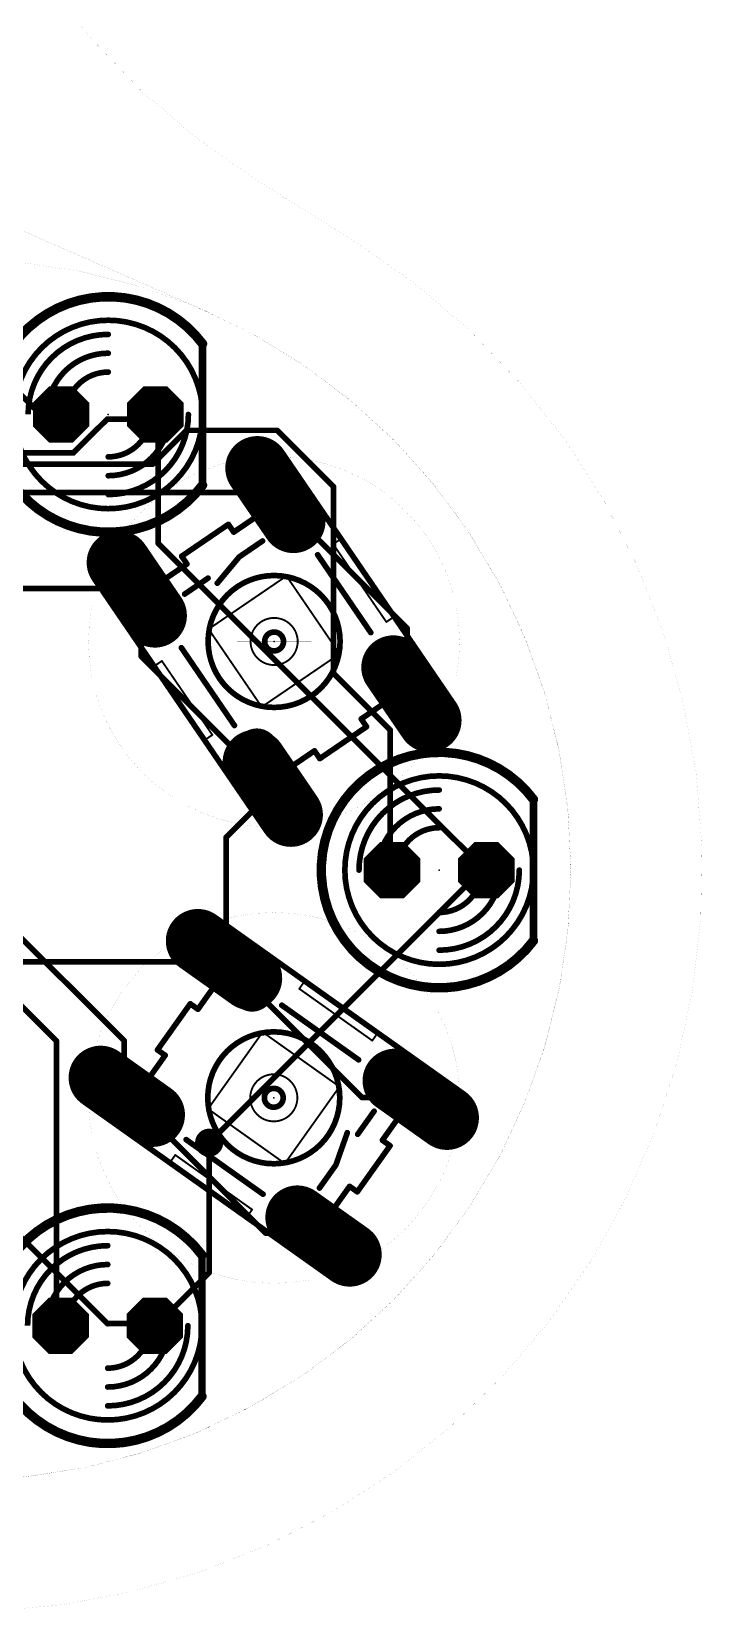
# Model space of a CAD drawing. Extents: x -96 to 96, y -43 to 63.
# Drawn here: x 77.82 to 95.89, y -40.37 to 2.21 of the extents above; entities that cross this region are included whole.
import ezdxf

# ---------------------------------------------------------------- set-up
doc = ezdxf.new("R2010")
doc.units = 0
for name, color, linetype in [('1', 12, 'CONTINUOUS'), ('16', 132, 'CONTINUOUS'), ('17', 110, 'CONTINUOUS'), ('18', 110, 'CONTINUOUS'), ('20', 31, 'CONTINUOUS'), ('21', 253, 'CONTINUOUS'), ('23', 53, 'CONTINUOUS'), ('25', 253, 'CONTINUOUS'), ('29', 253, 'CONTINUOUS'), ('30', 253, 'CONTINUOUS'), ('44', 253, 'CONTINUOUS'), ('51', 253, 'CONTINUOUS')]:
    doc.layers.add(name, color=color, linetype=linetype)

# ---------------------------------------------------------------- blocks, each defined once
blk = doc.blocks.new('OCTAGONP')
at = {"const_width": 0.5}
blk.add_lwpolyline([(-0.25, -0.1036), (-0.25, 0.1036), (-0.1036, 0.25), (0.1036, 0.25), (0.25, 0.1036), (0.25, -0.1036), (0.1036, -0.25), (-0.1036, -0.25), (-0.25, -0.1036), (-0.25, 0.1036)], dxfattribs=at)
blk = doc.blocks.new('LONGP100')
at = {"const_width": 1}
blk.add_lwpolyline([(-0.5, 0), (0.5, 0)], dxfattribs=at)
at = {"const_width": 0.5}
for points in [[(-0.5, 0.25, 1), (-0.5, -0.25)], [(0.5, -0.25, 1), (0.5, 0.25)]]:
    blk.add_lwpolyline(points, format="xyb", dxfattribs=at)
blk = doc.blocks.new('ROUNDV')
at = {"const_width": 0.5}
blk.add_lwpolyline([(0, -0.25, 1), (0, 0.25, 1), (0, -0.25)], format="xyb", dxfattribs=at)

msp = doc.modelspace()

# ---------------------------------------------------------------- linework, layer by layer
at = {"layer": '1', "const_width": 0.1524}
for points in [[(68.1228, 1.8288), (78.0288, -8.0772)], [(78.0288, -8.0772), (78.486, -8.0772)], [(78.486, -8.0772), (78.613, -8.107)], [(81.2292, -8.2296), (81.153, -8.107)], [(81.2292, -11.5824), (81.2292, -8.2296)], [(84.4296, -10.3632), (84.3863, -10.2663)], [(84.4296, -10.3632), (87.9348, -13.8684)], [(89.916, -20.2692), (81.2292, -11.5824)], [(75.8952, -12.8016), (80.6196, -12.8016)], [(80.6196, -12.8016), (80.6514, -12.8141)], [(80.772, -12.954), (80.6514, -12.8141)], [(80.772, -14.6304), (80.772, -12.954)], [(87.9348, -13.8684), (87.9348, -15.5448)], [(84.2772, -18.1356), (80.772, -14.6304)], [(87.9348, -15.5448), (88.0506, -15.6379)], [(84.2772, -18.288), (83.058, -19.5072)], [(84.2772, -18.1356), (84.3157, -18.1857)], [(84.2772, -18.288), (84.3157, -18.1857)], [(72.9996, -19.5072), (78.486, -24.9936)], [(83.058, -19.5072), (83.058, -22.7076)], [(89.916, -20.2692), (90.067, -20.389)], [(77.2668, -22.86), (82.9056, -22.86)], [(82.9056, -22.86), (83.0014, -22.801)], [(83.058, -22.7076), (83.0014, -22.801)], [(83.058, -22.86), (83.0014, -22.801)], [(83.058, -22.86), (86.7156, -26.5176)], [(78.486, -24.9936), (78.486, -32.6136)], [(86.7156, -26.5176), (88.2396, -26.5176)], [(88.2396, -26.5176), (88.3017, -26.5677)], [(82.6008, -31.242), (82.6008, -27.7368)], [(81.2292, -32.6136), (82.6008, -31.242)], [(78.486, -32.6136), (78.598, -32.672)], [(81.2292, -32.6136), (81.138, -32.672)]]:
    msp.add_lwpolyline(points, dxfattribs=at)
at = {"layer": '1', "const_width": 0.0762}
for points in [[(78.0288, -8.0391, 1), (78.0288, -8.1153)], [(78.0019, -8.1041, 1), (78.0557, -8.0503)], [(78.4947, -8.0401, 1), (78.4773, -8.1143)], [(78.486, -8.1153, 1), (78.486, -8.0391)], [(78.6043, -8.1441, 1), (78.6217, -8.0699)], [(81.1854, -8.0869, 1), (81.1206, -8.1271)], [(81.2673, -8.2296, 1), (81.1911, -8.2296)], [(81.1968, -8.2497, 1), (81.2616, -8.2095)], [(84.4211, -10.2508, 1), (84.3515, -10.2818)], [(84.4565, -10.3363, 1), (84.4027, -10.3901)], [(84.3948, -10.3787, 1), (84.4644, -10.3477)], [(81.1911, -11.5824, 1), (81.2673, -11.5824)], [(81.2561, -11.5555, 1), (81.2023, -11.6093)], [(80.6335, -12.7661, 1), (80.6057, -12.8371)], [(80.6802, -12.7892, 1), (80.6225, -12.839)], [(80.6196, -12.8397, 1), (80.6196, -12.7635)], [(80.6374, -12.8496, 1), (80.6653, -12.7786)], [(80.8101, -12.954, 1), (80.7339, -12.954)], [(80.7431, -12.9789, 1), (80.8009, -12.9291)], [(87.9729, -13.8684, 1), (87.8967, -13.8684)], [(87.9079, -13.8953, 1), (87.9617, -13.8415)], [(80.7339, -14.6304, 1), (80.8101, -14.6304)], [(80.7989, -14.6035, 1), (80.7451, -14.6573)], [(87.9587, -15.5151, 1), (87.9109, -15.5745)], [(87.8967, -15.5448, 1), (87.9729, -15.5448)], [(88.0267, -15.6676, 1), (88.0745, -15.6082)], [(84.3074, -18.1124, 1), (84.247, -18.1588)], [(84.2415, -18.2746, 1), (84.3129, -18.3014)], [(84.2503, -18.1625, 1), (84.3041, -18.1087)], [(84.3041, -18.3149, 1), (84.2503, -18.2611)], [(84.3513, -18.1991, 1), (84.28, -18.1723)], [(84.2854, -18.2089, 1), (84.3459, -18.1625)], [(83.0961, -19.5072, 1), (83.0199, -19.5072)], [(83.0311, -19.4803, 1), (83.0849, -19.5341)], [(89.9397, -20.2394, 1), (89.8923, -20.299)], [(89.8891, -20.2961, 1), (89.9429, -20.2423)], [(90.0433, -20.4188, 1), (90.0907, -20.3592)], [(82.8856, -22.8276, 1), (82.9256, -22.8924)], [(82.9056, -22.8981, 1), (82.9056, -22.8219)], [(83.0289, -22.7746, 1), (82.9739, -22.8273)], [(82.9688, -22.7812, 1), (83.034, -22.8207)], [(83.0214, -22.8334, 1), (82.9814, -22.7685)], [(83.0199, -22.7076, 1), (83.0961, -22.7076)], [(83.0849, -22.8331, 1), (83.0311, -22.8869)], [(83.0906, -22.7274, 1), (83.0254, -22.6878)], [(83.0305, -22.8864, 1), (83.0855, -22.8336)], [(78.5241, -24.9936, 1), (78.4479, -24.9936)], [(78.4591, -25.0205, 1), (78.5129, -24.9667)], [(86.7156, -26.4795, 1), (86.7156, -26.5557)], [(86.6887, -26.5445, 1), (86.7425, -26.4907)], [(88.2635, -26.4879, 1), (88.2157, -26.5473)], [(88.2396, -26.5557, 1), (88.2396, -26.4795)], [(88.2777, -26.5973, 1), (88.3256, -26.538)], [(82.6389, -27.7368, 1), (82.5627, -27.7368)], [(82.5627, -31.242, 1), (82.6389, -31.242)], [(82.6277, -31.2689, 1), (82.5739, -31.2151)], [(78.5036, -32.5798, 1), (78.4684, -32.6474)], [(78.4479, -32.6136, 1), (78.5241, -32.6136)], [(78.5804, -32.7058, 1), (78.6156, -32.6382)], [(81.1175, -32.6399, 1), (81.1585, -32.7041)], [(81.2023, -32.5867, 1), (81.2561, -32.6405)], [(81.2497, -32.6457, 1), (81.2087, -32.5815)]]:
    msp.add_lwpolyline(points, format="xyb", dxfattribs=at)
at = {"layer": '16', "const_width": 0.1524}
for points in [[(60.0456, -4.7244), (80.3148, -24.9936)], [(81.0768, -8.2296), (81.153, -8.107)], [(78.9432, -9.144), (79.8576, -8.2296)], [(79.8576, -8.2296), (81.0768, -8.2296)], [(81.0768, -9.4488), (81.9912, -8.5344)], [(81.9912, -8.5344), (84.4296, -8.5344)], [(84.4296, -8.5344), (85.9536, -10.0584)], [(74.2188, -9.144), (78.9432, -9.144)], [(74.0664, -9.4488), (81.0768, -9.4488)], [(84.2772, -10.2108), (74.3712, -10.2108)], [(84.2772, -10.2108), (84.3863, -10.2663)], [(85.9536, -10.0584), (85.9536, -15.0876)], [(85.9536, -15.0876), (87.4776, -16.6116)], [(87.4776, -16.6116), (87.4776, -20.2692)], [(82.6008, -27.7368), (89.916, -20.4216)], [(87.4776, -20.2692), (87.527, -20.389)], [(89.916, -20.4216), (90.067, -20.389)], [(80.3148, -24.9936), (80.3148, -26.3652)], [(80.3148, -26.3652), (80.3823, -26.4863)], [(80.4672, -26.5176), (80.3823, -26.4863)], [(80.4672, -26.5176), (84.1248, -30.1752)], [(76.962, -29.718), (79.8576, -32.6136)], [(84.1248, -30.1752), (85.6488, -30.1752)], [(85.6488, -30.1752), (85.6826, -30.253)], [(79.8576, -32.6136), (81.0768, -32.6136)], [(81.0768, -32.6136), (81.138, -32.672)]]:
    msp.add_lwpolyline(points, dxfattribs=at)
at = {"layer": '16', "const_width": 0.0762}
for points in [[(81.1854, -8.1271, 1), (81.1206, -8.0869)], [(79.8576, -8.1915, 1), (79.8576, -8.2677)], [(79.8845, -8.2565, 1), (79.8307, -8.2027)], [(81.0444, -8.2095, 1), (81.1092, -8.2497)], [(81.0768, -8.2677, 1), (81.0768, -8.1915)], [(81.9912, -8.4963, 1), (81.9912, -8.5725)], [(82.0181, -8.5613, 1), (81.9643, -8.5075)], [(84.4565, -8.5075, 1), (84.4027, -8.5613)], [(84.4296, -8.5725, 1), (84.4296, -8.4963)], [(78.9163, -9.1171, 1), (78.9701, -9.1709)], [(78.9432, -9.1821, 1), (78.9432, -9.1059)], [(81.0499, -9.4219, 1), (81.1037, -9.4757)], [(81.0768, -9.4869, 1), (81.0768, -9.4107)], [(84.2945, -10.1768, 1), (84.2599, -10.2448)], [(84.2772, -10.2489, 1), (84.2772, -10.1727)], [(84.3691, -10.3002, 1), (84.4036, -10.2323)], [(85.9917, -10.0584, 1), (85.9155, -10.0584)], [(85.9267, -10.0853, 1), (85.9805, -10.0315)], [(85.9155, -15.0876, 1), (85.9917, -15.0876)], [(85.9805, -15.0607, 1), (85.9267, -15.1145)], [(87.5157, -16.6116, 1), (87.4395, -16.6116)], [(87.4507, -16.6385, 1), (87.5045, -16.5847)], [(87.5128, -20.2547, 1), (87.4424, -20.2837)], [(87.4395, -20.2692, 1), (87.5157, -20.2692)], [(87.4918, -20.4035, 1), (87.5622, -20.3745)], [(89.908, -20.3844, 1), (89.924, -20.4588)], [(89.9429, -20.4485, 1), (89.8891, -20.3947)], [(90.075, -20.4262, 1), (90.059, -20.3518)], [(80.3529, -24.9936, 1), (80.2767, -24.9936)], [(80.2879, -25.0205, 1), (80.3417, -24.9667)], [(80.3481, -26.3466, 1), (80.2815, -26.3838)], [(80.2767, -26.3652, 1), (80.3529, -26.3652)], [(80.3955, -26.4506, 1), (80.3692, -26.5221)], [(80.3491, -26.5049, 1), (80.4156, -26.4678)], [(80.4941, -26.4907, 1), (80.4403, -26.5445)], [(80.454, -26.5533, 1), (80.4804, -26.4819)], [(82.5739, -27.7099, 1), (82.6277, -27.7637)], [(84.1248, -30.1371, 1), (84.1248, -30.2133)], [(84.0979, -30.2021, 1), (84.1517, -30.1483)], [(85.6837, -30.16, 1), (85.6139, -30.1904)], [(85.6477, -30.2682, 1), (85.7176, -30.2379)], [(85.6488, -30.2133, 1), (85.6488, -30.1371)], [(79.8576, -32.5755, 1), (79.8576, -32.6517)], [(79.8307, -32.6405, 1), (79.8845, -32.5867)], [(81.1031, -32.586, 1), (81.0505, -32.6412)], [(81.0768, -32.6517, 1), (81.0768, -32.5755)], [(81.1117, -32.6996, 1), (81.1643, -32.6444)]]:
    msp.add_lwpolyline(points, format="xyb", dxfattribs=at)
at = {"layer": '20', "const_width": 0.001}
msp.add_lwpolyline([(82.4964, -5.3099), (72.4279, -0.8961)], dxfattribs=at)
at = {"layer": '20'}
for points, const_width in [([(61.5767, -28.5094, 1.3858), (82.4964, -5.3099)], 0.001), ([(82.4965, -5.3096, 1), (82.4963, -5.3101)], 0.0005), ([(82.4963, -5.3101, 1), (82.4965, -5.3096)], 0.0005)]:
    msp.add_lwpolyline(points, format="xyb", dxfattribs=dict(at, const_width=const_width))
at = {"layer": '21'}
for points, const_width in [([(82.423, -6.202, 3), (82.423, -10.012)], 0.254), ([(79.883, -10.647, 1), (79.883, -5.567, 1), (79.883, -10.647)], 0.1524), ([(82.3722, -6.2401, 1), (82.4738, -6.1639)], 0.127), ([(82.4738, -6.202, 1), (82.3722, -6.202)], 0.1016), ([(82.4738, -10.0501, 1), (82.3722, -9.9739)], 0.127), ([(82.3722, -10.012, 1), (82.4738, -10.012)], 0.1016), ([(83.1512, -11.0473, 1), (83.0882, -11.0903)], 0.0762), ([(83.1412, -11.1003, 1), (83.0983, -11.0373)], 0.0762), ([(83.4942, -11.167, 1), (83.4512, -11.104)], 0.0762), ([(85.6838, -10.7034, 1), (85.6208, -10.7463)], 0.0762), ([(83.2414, -11.2472, 1), (83.2843, -11.3101)], 0.0762), ([(83.2314, -11.3001, 1), (83.2943, -11.2572)], 0.0762), ([(86.1847, -11.4378, 1), (86.1218, -11.4807)], 0.0762), ([(86.1218, -11.4807, 1), (86.1847, -11.4378)], 0.0762), ([(86.1604, -11.4697, 1), (86.1461, -11.4487)], 0.0254), ([(81.8922, -11.9062, 1), (81.8293, -11.9491)], 0.0762), ([(81.8393, -11.8962, 1), (81.8822, -11.9591)], 0.0762), ([(85.9539, -11.5952, 1), (85.9329, -11.6095)], 0.0254), ([(85.9363, -11.5919, 1), (85.9506, -11.6129)], 0.0254), ([(81.7726, -12.2491, 1), (81.8155, -12.3121)], 0.0762), ([(81.9724, -12.1589, 1), (82.0354, -12.116)], 0.0762), ([(82.0254, -12.1689, 1), (81.9824, -12.106)], 0.0762), ([(84.351, -16.004, 1), (84.351, -12.448, 1), (84.351, -16.004)], 0.1524), ([(87.6161, -13.536, 1), (87.5532, -13.579)], 0.0762), ([(87.5532, -13.579, 1), (87.6161, -13.536)], 0.0762), ([(87.5918, -13.568, 1), (87.5775, -13.547)], 0.0254), ([(84.351, -14.48, 1), (84.351, -13.972, 1), (84.351, -14.48)], 0.1524), ([(87.3676, -13.6902, 1), (87.382, -13.7111)], 0.0254), ([(87.3643, -13.7078, 1), (87.3853, -13.6935)], 0.0254), ([(80.6479, -14.1386, 1), (80.5849, -14.1816)], 0.0762), ([(88.0541, -14.3134, 1), (88.1171, -14.2705)], 0.0762), ([(81.1488, -14.873, 1), (81.0859, -14.916)], 0.0762), ([(81.0859, -14.916, 1), (81.1488, -14.873)], 0.0762), ([(81.1102, -14.884, 1), (81.1245, -14.905)], 0.0254), ([(81.3377, -14.7442, 1), (81.3167, -14.7585)], 0.0254), ([(81.3344, -14.7618, 1), (81.32, -14.7409)], 0.0254), ([(86.9294, -16.2029, 1), (86.8865, -16.1399)], 0.0762), ([(86.7296, -16.2931, 1), (86.6666, -16.336)], 0.0762), ([(86.6766, -16.2831, 1), (86.7196, -16.346)], 0.0762), ([(86.8098, -16.5458, 1), (86.8727, -16.5029)], 0.0762), ([(86.8627, -16.5558, 1), (86.8198, -16.4929)], 0.0762), ([(82.5086, -16.8664, 1), (82.4457, -16.9093)], 0.0762), ([(82.4457, -16.9093, 1), (82.5086, -16.8664)], 0.0762), ([(82.47, -16.8774, 1), (82.4843, -16.8984)], 0.0254), ([(82.6765, -16.7519, 1), (82.6975, -16.7376)], 0.0254), ([(82.6941, -16.7552, 1), (82.6798, -16.7342)], 0.0254), ([(85.2078, -17.285, 1), (85.2508, -17.348)], 0.0762), ([(85.4706, -17.1519, 1), (85.4077, -17.1948)], 0.0762), ([(85.4606, -17.2048, 1), (85.4177, -17.1419)], 0.0762), ([(91.337, -18.484, 3), (91.337, -22.294)], 0.254), ([(85.5608, -17.3517, 1), (85.6037, -17.4147)], 0.0762), ([(85.5508, -17.4047, 1), (85.6137, -17.3617)], 0.0762), ([(83.0182, -17.7486, 1), (83.0812, -17.7057)], 0.0762), ([(88.797, -22.929, 1), (88.797, -17.849, 1), (88.797, -22.929)], 0.1524), ([(91.2862, -18.5221, 1), (91.3878, -18.4459)], 0.127), ([(91.3878, -18.484, 1), (91.2862, -18.484)], 0.1016), ([(91.3878, -22.3321, 1), (91.2862, -22.2559)], 0.127), ([(91.2862, -22.294, 1), (91.3878, -22.294)], 0.1016), ([(84.3699, -22.7608, 1), (84.3257, -22.8229)], 0.0762), ([(85.198, -23.3493, 1), (85.1539, -23.4114)], 0.0762), ([(85.1539, -23.4114, 1), (85.198, -23.3493)], 0.0762), ([(85.1863, -23.3877, 1), (85.1656, -23.373)], 0.0254), ([(85.0362, -23.5771, 1), (85.0215, -23.5978)], 0.0254), ([(85.0185, -23.5801, 1), (85.0392, -23.5948)], 0.0254), ([(82.1139, -23.962, 1), (82.0698, -24.0241)], 0.0762), ([(82.1229, -24.0152, 1), (82.0608, -23.971)], 0.0762), ([(82.2678, -24.1181, 1), (82.33, -24.1623)], 0.0762), ([(82.2768, -24.1713, 1), (82.321, -24.1092)], 0.0762), ([(82.4771, -23.9552, 1), (82.415, -23.9111)], 0.0762), ([(84.342, -28.305, 1), (84.342, -24.749, 1), (84.342, -28.305)], 0.1524), ([(86.9854, -24.9779, 1), (87.0061, -24.9926)], 0.0254), ([(86.9884, -24.9956, 1), (87.0031, -24.9749)], 0.0254), ([(87.1649, -24.7471, 1), (87.1208, -24.8092)], 0.0762), ([(87.1208, -24.8092, 1), (87.1649, -24.7471)], 0.0762), ([(87.1532, -24.7855, 1), (87.1325, -24.7708)], 0.0254), ([(81.2311, -25.2043, 1), (81.187, -25.2664)], 0.0762), ([(81.178, -25.2133, 1), (81.2401, -25.2574)], 0.0762), ([(81.2379, -25.5674, 1), (81.3, -25.6116)], 0.0762), ([(81.4471, -25.4045, 1), (81.385, -25.3604)], 0.0762), ([(81.394, -25.4135, 1), (81.4381, -25.3514)], 0.0762), ([(87.8454, -25.3242, 1), (87.8896, -25.2621)], 0.0762), ([(84.342, -26.781, 1), (84.342, -26.273, 1), (84.342, -26.781)], 0.1524), ([(87.29, -27.6405, 1), (87.2458, -27.7026)], 0.0762), ([(87.2369, -27.6494, 1), (87.299, -27.6936)], 0.0762), ([(87.4461, -27.4865, 1), (87.384, -27.4424)], 0.0762), ([(80.8386, -27.7298, 1), (80.7944, -27.7919)], 0.0762), ([(81.6956, -28.0584, 1), (81.6809, -28.0791)], 0.0254), ([(81.6986, -28.0761, 1), (81.6779, -28.0614)], 0.0254), ([(87.506, -27.8407, 1), (87.4439, -27.7966)], 0.0762), ([(87.4529, -27.8497, 1), (87.497, -27.7876)], 0.0762), ([(81.5632, -28.2448, 1), (81.5191, -28.3069)], 0.0762), ([(81.5191, -28.3069, 1), (81.5632, -28.2448)], 0.0762), ([(81.5308, -28.2685, 1), (81.5515, -28.2832)], 0.0254), ([(86.4072, -28.8827, 1), (86.363, -28.9448)], 0.0762), ([(86.4162, -28.9358, 1), (86.354, -28.8917)], 0.0762), ([(82.408, -30.767, 3), (82.408, -34.577)], 0.254), ([(86.2069, -29.0987, 1), (86.269, -29.1429)], 0.0762), ([(86.5611, -29.0388, 1), (86.6232, -29.083)], 0.0762), ([(86.5701, -29.092, 1), (86.6142, -29.0299)], 0.0762), ([(83.6336, -29.7161, 1), (83.5895, -29.7783)], 0.0762), ([(83.5895, -29.7783, 1), (83.6336, -29.7161)], 0.0762), ([(83.6012, -29.7398, 1), (83.6219, -29.7546)], 0.0254), ([(83.769, -29.5475, 1), (83.7483, -29.5328)], 0.0254), ([(83.7513, -29.5505, 1), (83.7661, -29.5298)], 0.0254), ([(79.868, -35.212, 1), (79.868, -30.132, 1), (79.868, -35.212)], 0.1524), ([(84.3141, -30.2932, 1), (84.3583, -30.2311)], 0.0762), ([(82.3572, -30.8051, 1), (82.4588, -30.7289)], 0.127), ([(82.4588, -30.767, 1), (82.3572, -30.767)], 0.1016), ([(82.4588, -34.6151, 1), (82.3572, -34.5389)], 0.127), ([(82.3572, -34.577, 1), (82.4588, -34.577)], 0.1016)]:
    msp.add_lwpolyline(points, format="xyb", dxfattribs=dict(at, const_width=const_width))
for points, const_width in [([(82.423, -10.012), (82.423, -6.202)], 0.2032), ([(83.1197, -11.0688), (81.8608, -11.9276)], 0.1524), ([(83.1197, -11.0688), (83.2629, -11.2786)], 0.1524), ([(83.2629, -11.2786), (83.4727, -11.1355)], 0.1524), ([(86.1533, -11.4592), (85.6523, -10.7248)], 0.1524), ([(86.1533, -11.4592), (85.9434, -11.6024)], 0.0508), ([(87.5846, -13.5575), (86.1533, -11.4592)], 0.1524), ([(82.0039, -12.1375), (81.8608, -11.9276)], 0.1524), ([(87.3748, -13.7007), (85.9434, -11.6024)], 0.0508), ([(82.0039, -12.1375), (81.7941, -12.2806)], 0.1524), ([(87.3748, -13.7007), (87.5846, -13.5575)], 0.0508), ([(88.0856, -14.2919), (87.5846, -13.5575)], 0.1524), ([(80.6164, -14.1601), (81.1174, -14.8945)], 0.1524), ([(81.1174, -14.8945), (82.4772, -16.8879)], 0.1524), ([(81.3272, -14.7514), (81.1174, -14.8945)], 0.0508), ([(82.687, -16.7447), (81.3272, -14.7514)], 0.0508), ([(86.6981, -16.3145), (86.9079, -16.1714)], 0.1524), ([(85.5823, -17.3832), (86.8412, -16.5244)], 0.1524), ([(86.6981, -16.3145), (86.8412, -16.5244)], 0.1524), ([(82.4772, -16.8879), (83.0497, -17.7272)], 0.1524), ([(82.687, -16.7447), (82.4772, -16.8879)], 0.0508), ([(85.4391, -17.1734), (85.2293, -17.3165)], 0.1524), ([(85.5823, -17.3832), (85.4391, -17.1734)], 0.1524), ([(91.337, -22.294), (91.337, -18.484)], 0.2032), ([(85.176, -23.3804), (84.3478, -22.7918)], 0.1524), ([(85.0288, -23.5874), (85.176, -23.3804)], 0.0508), ([(87.1429, -24.7782), (85.176, -23.3804)], 0.1524), ([(85.0288, -23.5874), (86.9957, -24.9852)], 0.0508), ([(82.0919, -23.9931), (81.209, -25.2353)], 0.1524), ([(82.0919, -23.9931), (82.2989, -24.1402)], 0.1524), ([(82.2989, -24.1402), (82.446, -23.9332)], 0.1524), ([(86.9957, -24.9852), (87.1429, -24.7782)], 0.0508), ([(87.8675, -25.2932), (87.1429, -24.7782)], 0.1524), ([(81.4161, -25.3825), (81.209, -25.2353)], 0.1524), ([(81.4161, -25.3825), (81.2689, -25.5895)], 0.1524), ([(87.2679, -27.6715), (87.4151, -27.4645)], 0.1524), ([(87.2679, -27.6715), (87.475, -27.8187)], 0.1524), ([(80.8165, -27.7608), (81.5411, -28.2758)], 0.1524), ([(81.6883, -28.0688), (81.5411, -28.2758)], 0.0508), ([(81.6883, -28.0688), (83.7587, -29.5402)], 0.0508), ([(86.5921, -29.0609), (87.475, -27.8187)], 0.1524), ([(81.5411, -28.2758), (83.6116, -29.7472)], 0.1524), ([(86.3851, -28.9138), (86.238, -29.1208)], 0.1524), ([(86.5921, -29.0609), (86.3851, -28.9138)], 0.1524), ([(83.6116, -29.7472), (84.3362, -30.2622)], 0.1524), ([(83.6116, -29.7472), (83.7587, -29.5402)], 0.0508), ([(82.408, -34.577), (82.408, -30.767)], 0.2032)]:
    msp.add_lwpolyline(points, dxfattribs=dict(at, const_width=const_width))
at = {"layer": '23'}
for p in [(79.883, -8.107), (84.351, -14.226), (88.797, -20.389), (84.342, -26.527), (79.868, -32.672)]:
    msp.add_point(p, dxfattribs=at)
at = {"layer": '25'}
for points, const_width in [([(77.5688, 25.7598, 0.4142), (83.9054, -1.8056)], 0.001), ([(83.9055, -1.8054, 1), (83.9052, -1.8058)], 0.0005), ([(83.9052, -1.8058, 1), (83.9055, -1.8054)], 0.0005), ([(76.5814, -40.3711, 0.7397), (86.503, -3.4322)], 0.001), ([(86.5031, -3.432, 1), (86.5028, -3.4324)], 0.0005), ([(86.5028, -3.4324, 1), (86.5031, -3.432)], 0.0005), ([(75.8885, -36.8411, 1), (75.8885, -3.9251, 1), (75.8885, -36.8411)], 0.001), ([(61.5767, -28.5094, 1.4003), (82.1982, -5.1826)], 0.001), ([(61.5767, -28.5094, 1.4003), (82.1982, -5.1826)], 0.001), ([(82.1983, -5.1824, 1), (82.1981, -5.1829)], 0.0005), ([(82.1983, -5.1824, 1), (82.1981, -5.1829)], 0.0005), ([(82.1983, -5.1824, 1), (82.1981, -5.1829)], 0.0005), ([(82.8008, -5.4473, 1), (82.801, -5.4469)], 0.0005), ([(82.8008, -5.4473, 1), (82.801, -5.4469)], 0.0005), ([(79.8871, -10.5945, 1), (79.8871, -5.5945, 1), (79.8871, -10.5945)], 0.001), ([(79.8874, -7.0945, 1), (79.8869, -7.0945)], 0.0005), ([(78.8871, -8.0942, 1), (78.8871, -8.0947)], 0.0005), ([(79.8871, -8.0942, 1), (79.8871, -8.0947)], 0.0005), ([(79.8874, -8.0945, 1), (79.8869, -8.0945)], 0.0005), ([(79.8869, -8.0945, 1), (79.8874, -8.0945)], 0.0005), ([(79.8871, -8.0947, 1), (79.8871, -8.0942)], 0.0005), ([(80.8871, -8.0947, 1), (80.8871, -8.0942)], 0.0005), ([(84.3492, -19.2361, 1), (84.3492, -9.2361, 1), (84.3492, -19.2361)], 0.001), ([(79.8869, -9.0945, 1), (79.8874, -9.0945)], 0.0005), ([(84.3495, -13.2361, 1), (84.349, -13.2361)], 0.0005), ([(83.3492, -14.2358, 1), (83.3492, -14.2363)], 0.0005), ([(84.3492, -14.2358, 1), (84.3492, -14.2363)], 0.0005), ([(84.3495, -14.2361, 1), (84.349, -14.2361)], 0.0005), ([(84.349, -14.2361, 1), (84.3495, -14.2361)], 0.0005), ([(84.3492, -14.2363, 1), (84.3492, -14.2358)], 0.0005), ([(85.3492, -14.2363, 1), (85.3492, -14.2358)], 0.0005), ([(84.349, -15.2361, 1), (84.3495, -15.2361)], 0.0005), ([(88.8114, -22.8886, 1), (88.8114, -17.8886, 1), (88.8114, -22.8886)], 0.001), ([(88.8116, -19.3886, 1), (88.8111, -19.3886)], 0.0005), ([(87.8114, -20.3883, 1), (87.8114, -20.3888)], 0.0005), ([(88.8114, -20.3883, 1), (88.8114, -20.3888)], 0.0005), ([(88.8116, -20.3886, 1), (88.8111, -20.3886)], 0.0005), ([(88.8111, -20.3886, 1), (88.8116, -20.3886)], 0.0005), ([(88.8114, -20.3888, 1), (88.8114, -20.3883)], 0.0005), ([(89.8114, -20.3888, 1), (89.8114, -20.3883)], 0.0005), ([(84.3492, -31.5302, 1), (84.3492, -21.5302, 1), (84.3492, -31.5302)], 0.001), ([(88.8111, -21.3886, 1), (88.8116, -21.3886)], 0.0005), ([(84.3495, -25.5302, 1), (84.349, -25.5302)], 0.0005), ([(83.3492, -26.5299, 1), (83.3492, -26.5304)], 0.0005), ([(84.3492, -26.5299, 1), (84.3492, -26.5304)], 0.0005), ([(84.3495, -26.5302, 1), (84.349, -26.5302)], 0.0005), ([(84.349, -26.5302, 1), (84.3495, -26.5302)], 0.0005), ([(84.3492, -26.5304, 1), (84.3492, -26.5299)], 0.0005), ([(85.3492, -26.5304, 1), (85.3492, -26.5299)], 0.0005), ([(84.349, -27.5302, 1), (84.3495, -27.5302)], 0.0005), ([(79.8767, -35.1751, 1), (79.8767, -30.1751, 1), (79.8767, -35.1751)], 0.001), ([(79.8769, -31.6751, 1), (79.8765, -31.6751)], 0.0005), ([(78.8767, -32.6749, 1), (78.8767, -32.6754)], 0.0005), ([(79.8769, -32.6751, 1), (79.8765, -32.6751)], 0.0005), ([(79.8767, -32.6749, 1), (79.8767, -32.6754)], 0.0005), ([(79.8765, -32.6751, 1), (79.8769, -32.6751)], 0.0005), ([(79.8767, -32.6754, 1), (79.8767, -32.6749)], 0.0005), ([(80.8767, -32.6754, 1), (80.8767, -32.6749)], 0.0005), ([(79.8765, -33.6751, 1), (79.8769, -33.6751)], 0.0005)]:
    msp.add_lwpolyline(points, format="xyb", dxfattribs=dict(at, const_width=const_width))
at = {"layer": '25', "const_width": 0.001}
for points in [[(82.8009, -5.4471), (72.4279, -0.8961)], [(86.503, -3.4322), (83.9054, -1.8056)], [(82.1982, -5.1826), (82.8009, -5.4471)], [(79.8871, -8.0945), (79.8871, -7.0945)], [(79.8871, -8.0945), (78.8871, -8.0945)], [(79.8871, -8.0945), (79.8871, -9.0945)], [(79.8871, -8.0945), (80.8871, -8.0945)], [(84.3492, -14.2361), (84.3492, -13.2361)], [(84.3492, -14.2361), (83.3492, -14.2361)], [(84.3492, -14.2361), (84.3492, -15.2361)], [(84.3492, -14.2361), (85.3492, -14.2361)], [(88.8114, -20.3886), (88.8114, -19.3886)], [(88.8114, -20.3886), (87.8114, -20.3886)], [(88.8114, -20.3886), (88.8114, -21.3886)], [(88.8114, -20.3886), (89.8114, -20.3886)], [(84.3492, -26.5302), (84.3492, -25.5302)], [(84.3492, -26.5302), (83.3492, -26.5302)], [(84.3492, -26.5302), (84.3492, -27.5302)], [(84.3492, -26.5302), (85.3492, -26.5302)], [(79.8767, -32.6751), (79.8767, -31.6751)], [(79.8767, -32.6751), (78.8767, -32.6751)], [(79.8767, -32.6751), (79.8767, -33.6751)], [(79.8767, -32.6751), (80.8767, -32.6751)]]:
    msp.add_lwpolyline(points, dxfattribs=at)
at = {"layer": '44'}
for centre, radius in [((78.613, -8.107), 0.4064), ((81.153, -8.107), 0.4064), ((84.3863, -10.2663), 0.508), ((80.6514, -12.8141), 0.508), ((88.0506, -15.6379), 0.508), ((84.3157, -18.1857), 0.508), ((87.527, -20.389), 0.4064), ((90.067, -20.389), 0.4064), ((83.0014, -22.801), 0.508), ((80.3823, -26.4863), 0.508), ((88.3017, -26.5677), 0.508), ((82.6008, -27.7368), 0.175), ((85.6826, -30.253), 0.508), ((78.598, -32.672), 0.4064), ((81.138, -32.672), 0.4064)]:
    msp.add_circle(centre, radius, dxfattribs=at)
at = {"layer": '51'}
for points, const_width in [([(79.883, -5.948, 0.4142), (77.724, -8.107)], 0.1524), ([(79.883, -5.9861, 1), (79.883, -5.9099)], 0.0762), ([(79.883, -6.456, 0.4142), (78.232, -8.107)], 0.1524), ([(79.883, -6.4941, 1), (79.883, -6.4179)], 0.0762), ([(79.883, -6.964, 0.4142), (78.74, -8.107)], 0.1524), ([(79.883, -7.0021, 1), (79.883, -6.9259)], 0.0762), ([(78.1939, -8.107, 1), (78.2701, -8.107)], 0.0762), ([(78.7019, -8.107, 1), (78.7781, -8.107)], 0.0762), ([(79.883, -9.25, 0.4142), (81.026, -8.107)], 0.1524), ([(79.883, -9.758, 0.4142), (81.534, -8.107)], 0.1524), ([(79.883, -10.266, 0.4142), (82.042, -8.107)], 0.1524), ([(81.0641, -8.107, 1), (80.9879, -8.107)], 0.0762), ([(81.5721, -8.107, 1), (81.4959, -8.107)], 0.0762), ([(82.0801, -8.107, 1), (82.0039, -8.107)], 0.0762), ([(79.883, -9.2119, 1), (79.883, -9.2881)], 0.0762), ([(84.1135, -9.2139, 1), (84.0949, -9.2746)], 0.0635), ([(84.5109, -9.3896, 1), (84.4751, -9.3371)], 0.0635), ([(84.4837, -9.3937, 1), (84.5023, -9.333)], 0.0635), ([(79.883, -9.7199, 1), (79.883, -9.7961)], 0.0762), ([(83.396, -9.7273, 1), (83.3436, -9.7631)], 0.0635), ([(79.883, -10.2279, 1), (79.883, -10.3041)], 0.0762), ([(83.5308, -9.9813, 1), (83.5666, -10.0337)], 0.0635), ([(83.7014, -10.2877, 1), (83.7539, -10.2519)], 0.0635), ([(84.7387, -10.2393, 1), (84.7246, -10.3141)], 0.0762), ([(84.7531, -10.3082, 1), (84.7102, -10.2452)], 0.0762), ([(84.9179, -11.7338, 1), (84.9179, -10.7178, 1), (84.9179, -11.7338)], 0.1524), ([(85.4691, -10.3886, 1), (85.4061, -10.4316)], 0.0762), ([(85.4305, -10.4475, 1), (85.4447, -10.3726)], 0.0762), ([(83.4512, -11.104, 1), (83.4942, -11.167)], 0.0762), ([(85.6208, -10.7463, 1), (85.6838, -10.7034)], 0.0762), ([(80.5251, -11.3782, 1), (80.4727, -11.414)], 0.0635), ([(84.0618, -11.5484, 1), (84.0189, -11.4855)], 0.0762), ([(79.7336, -12.3025, 1), (80.2582, -11.9447)], 0.127), ([(80.177, -11.7694, 1), (80.1246, -11.8052)], 0.0635), ([(80.2844, -11.9268, 1), (80.2319, -11.9626)], 0.0635), ([(80.294, -11.9971, 1), (80.7136, -11.7109)], 0.127), ([(80.7398, -11.693, 1), (80.6874, -11.7288)], 0.0635), ([(80.6874, -11.7288, 1), (80.7398, -11.693)], 0.0635), ([(83.3894, -11.9149, 1), (83.4323, -11.9778)], 0.0762), ([(83.4402, -11.9707, 1), (83.3816, -11.922)], 0.0762), ([(85.5553, -11.8672, 1), (85.4923, -11.9101)], 0.0762), ([(79.5809, -12.0224, 1), (79.5284, -12.0581)], 0.0635), ([(79.7598, -12.2846, 1), (79.7074, -12.3204)], 0.0635), ([(79.7074, -12.3204, 1), (79.7598, -12.2846)], 0.0635), ([(80.3202, -11.9793, 1), (80.2677, -12.015)], 0.0635), ([(80.2677, -12.015, 1), (80.3202, -11.9793)], 0.0635), ([(81.8155, -12.3121, 1), (81.7726, -12.2491)], 0.0762), ([(82.593, -12.5504, 1), (82.5501, -12.4874)], 0.0762), ([(82.7903, -12.6328, 1), (82.8489, -12.6815)], 0.0762), ([(84.695, -12.454, 1), (84.674, -12.4683)], 0.0254), ([(84.6916, -12.4717, 1), (84.6773, -12.4507)], 0.0254), ([(80.5136, -13.1079, 1), (80.5566, -13.1709)], 0.0762), ([(80.5725, -13.1465, 1), (80.4976, -13.1323)], 0.0762), ([(81.3508, -14.1671, 1), (81.3508, -13.1511, 1), (81.3508, -14.1671)], 0.1524), ([(81.9206, -12.9168, 1), (81.9635, -12.9798)], 0.0762), ([(84.351, -14.861, 1), (84.351, -13.591, 1), (84.351, -14.861)], 0.0508), ([(80.4332, -13.8239, 1), (80.3702, -13.8668)], 0.0762), ([(80.3643, -13.8383, 1), (80.4391, -13.8524)], 0.0762), ([(82.579, -13.882, 1), (82.5933, -13.903)], 0.0254), ([(82.5967, -13.8854, 1), (82.5757, -13.8997)], 0.0254), ([(86.9237, -14.0084, 1), (86.9866, -13.9655)], 0.0762), ([(80.5849, -14.1816, 1), (80.6479, -14.1386)], 0.0762), ([(81.8832, -14.372, 1), (81.8203, -14.415)], 0.0762), ([(87.3512, -15.3009, 1), (87.3512, -14.2849, 1), (87.3512, -15.3009)], 0.1524), ([(88.1171, -14.2705, 1), (88.0541, -14.3134)], 0.0762), ([(86.1053, -14.5666, 1), (86.1263, -14.5523)], 0.0254), ([(86.123, -14.57, 1), (86.1087, -14.549)], 0.0254), ([(88.3377, -14.6137, 1), (88.2629, -14.5996)], 0.0762), ([(88.2688, -14.6281, 1), (88.3318, -14.5852)], 0.0762), ([(88.1295, -15.3055, 1), (88.2044, -15.3197)], 0.0762), ([(88.1884, -15.3441, 1), (88.1454, -15.2811)], 0.0762), ([(88.8432, -15.9659, 0.3252), (88.4365, -15.8205)], 0.127), ([(84.0104, -15.9803, 1), (84.0247, -16.0013)], 0.0254), ([(84.007, -15.998, 1), (84.028, -15.9837)], 0.0254), ([(86.8865, -16.1399, 1), (86.9294, -16.2029)], 0.0762), ([(88.4276, -15.79, 1), (88.4454, -15.851)], 0.0635), ([(88.7681, -16.363, 0.4142), (88.8432, -15.9659)], 0.127), ([(88.8694, -15.948, 1), (88.8169, -15.9838)], 0.0635), ([(88.8169, -15.9838, 1), (88.8694, -15.948)], 0.0635), ([(83.2517, -16.5133, 1), (83.3146, -16.4703)], 0.0762), ([(83.889, -17.6626, 1), (83.889, -16.6466, 1), (83.889, -17.6626)], 0.1524), ([(87.7283, -16.3036, 1), (87.6759, -16.3394)], 0.0635), ([(87.7055, -16.2899, 1), (87.6988, -16.353)], 0.0635), ([(88.5308, -16.4095, 0.2052), (88.7681, -16.363)], 0.127), ([(88.5375, -16.3785, 1), (88.5242, -16.4406)], 0.0635), ([(88.5275, -16.4411, 1), (88.5342, -16.3779)], 0.0635), ([(88.7502, -16.3367, 1), (88.786, -16.3892)], 0.0635), ([(88.786, -16.3892, 1), (88.7502, -16.3367)], 0.0635), ([(88.0337, -16.8639, 1), (88.0862, -16.8281)], 0.0635), ([(85.2508, -17.348, 1), (85.2078, -17.285)], 0.0762), ([(83.0812, -17.7057, 1), (83.0182, -17.7486)], 0.0762), ([(83.2715, -18.0045, 1), (83.2573, -18.0794)], 0.0762), ([(83.2329, -18.0634, 1), (83.2959, -18.0204)], 0.0762), ([(83.9489, -18.1438, 1), (83.9918, -18.2068)], 0.0762), ([(83.9633, -18.2127, 1), (83.9774, -18.1379)], 0.0762), ([(85.2324, -18.3506, 1), (85.2124, -18.2904)], 0.0635), ([(88.797, -18.23, 0.4142), (86.638, -20.389)], 0.1524), ([(88.797, -18.2681, 1), (88.797, -18.1919)], 0.0762), ([(84.3711, -18.5937, 1), (84.3186, -18.6295)], 0.0635), ([(84.3348, -18.5815, 1), (84.3548, -18.6418)], 0.0635), ([(88.797, -18.738, 0.4142), (87.146, -20.389)], 0.1524), ([(88.797, -18.7761, 1), (88.797, -18.6999)], 0.0762), ([(84.3676, -19.0957, 1), (84.4034, -19.1482)], 0.0635), ([(84.6765, -19.1541, 1), (84.7289, -19.1183)], 0.0635), ([(84.8231, -18.8619, 1), (84.7873, -18.8095)], 0.0635), ([(88.797, -19.246, 0.4142), (87.654, -20.389)], 0.1524), ([(88.797, -19.2841, 1), (88.797, -19.2079)], 0.0762), ([(86.5999, -20.389, 1), (86.6761, -20.389)], 0.0762), ([(87.1079, -20.389, 1), (87.1841, -20.389)], 0.0762), ([(87.6159, -20.389, 1), (87.6921, -20.389)], 0.0762), ([(88.797, -21.532, 0.4142), (89.94, -20.389)], 0.1524), ([(88.797, -22.04, 0.4142), (90.448, -20.389)], 0.1524), ([(88.797, -22.548, 0.4142), (90.956, -20.389)], 0.1524), ([(89.9781, -20.389, 1), (89.9019, -20.389)], 0.0762), ([(90.4861, -20.389, 1), (90.4099, -20.389)], 0.0762), ([(90.9941, -20.389, 1), (90.9179, -20.389)], 0.0762), ([(88.797, -21.4939, 1), (88.797, -21.5701)], 0.0762), ([(82.6826, -22.0087, 1), (82.643, -21.9591)], 0.0635), ([(88.797, -22.0019, 1), (88.797, -22.0781)], 0.0762), ([(81.9209, -22.5366, 1), (81.9606, -22.5862)], 0.0635), ([(81.9592, -22.5355, 1), (81.9224, -22.5873)], 0.0635), ([(82.4761, -22.6302, 1), (82.4244, -22.5934)], 0.0635), ([(84.0593, -22.5401, 1), (84.0152, -22.6022)], 0.0762), ([(84.0436, -22.6087, 1), (84.0309, -22.5335)], 0.0762), ([(88.797, -22.5099, 1), (88.797, -22.5861)], 0.0762), ([(82.1301, -23.0075, 1), (82.1818, -23.0443)], 0.0635), ([(82.44, -22.9551, 1), (82.4768, -22.9033)], 0.0635), ([(83.3225, -22.6534, 1), (83.3352, -22.7285)], 0.0762), ([(83.3599, -22.713, 1), (83.2978, -22.6689)], 0.0762), ([(84.3257, -22.8229, 1), (84.3699, -22.7608)], 0.0762), ([(83.7592, -24.128, 1), (83.7592, -23.112, 1), (83.7592, -24.128)], 0.1524), ([(82.415, -23.9111, 1), (82.4771, -23.9552)], 0.0762), ([(84.5795, -24.0004, 1), (84.5354, -24.0625)], 0.0762), ([(84.0498, -24.7457, 1), (84.0351, -24.7664)], 0.0254), ([(84.0528, -24.7635, 1), (84.0321, -24.7487)], 0.0254), ([(79.7883, -25.538, 1), (79.8262, -25.589)], 0.0635), ([(80.2391, -25.5588, 0.3252), (79.8073, -25.5635)], 0.127), ([(80.3065, -25.9572, 0.4142), (80.2391, -25.5588)], 0.127), ([(80.2575, -25.5329, 1), (80.2207, -25.5846)], 0.0635), ([(80.2207, -25.5846, 1), (80.2575, -25.5329)], 0.0635), ([(81.3, -25.6116, 1), (81.2379, -25.5674)], 0.0762), ([(86.6058, -25.5339, 1), (86.6499, -25.4718)], 0.0762), ([(87.3525, -26.5258, 1), (87.3525, -25.5098, 1), (87.3525, -26.5258)], 0.1524), ([(87.8896, -25.2621, 1), (87.8454, -25.3242)], 0.0762), ([(88.2156, -25.5075, 1), (88.1405, -25.5202)], 0.0762), ([(88.156, -25.5449, 1), (88.2001, -25.4828)], 0.0762), ([(80.1001, -26.0832, 0.2053), (80.3065, -25.9572)], 0.127), ([(80.2806, -25.9388, 1), (80.3324, -25.9756)], 0.0635), ([(80.3324, -25.9756, 1), (80.2806, -25.9388)], 0.0635), ([(84.342, -27.162, 1), (84.342, -25.892, 1), (84.342, -27.162)], 0.0508), ([(79.3107, -26.2623, 1), (79.2739, -26.314)], 0.0635), ([(79.2845, -26.2574, 1), (79.3001, -26.3189)], 0.0635), ([(80.0956, -26.0518, 1), (80.1046, -26.1146)], 0.0635), ([(80.1079, -26.114, 1), (80.0923, -26.0524)], 0.0635), ([(86.1232, -26.2348, 1), (86.1025, -26.2201)], 0.0254), ([(86.1055, -26.2378, 1), (86.1203, -26.2171)], 0.0254), ([(88.2603, -26.2286, 1), (88.3354, -26.2159)], 0.0762), ([(88.3289, -26.2443, 1), (88.2668, -26.2002)], 0.0762), ([(79.7915, -26.6819, 1), (79.8283, -26.6301)], 0.0635), ([(80.4237, -26.8254, 1), (80.3485, -26.8381)], 0.0762), ([(80.3551, -26.8097, 1), (80.4172, -26.8538)], 0.0762), ([(81.3315, -27.5442, 1), (81.3315, -26.5282, 1), (81.3315, -27.5442)], 0.1524), ([(82.5785, -26.8162, 1), (82.5637, -26.8369)], 0.0254), ([(82.5607, -26.8192, 1), (82.5814, -26.8339)], 0.0254), ([(87.0756, -26.9117, 1), (87.0135, -26.8675)], 0.0762), ([(89.0995, -26.5192, 1), (89.0627, -26.571)], 0.0635), ([(89.0974, -27.1799, 1), (89.3917, -26.7658)], 0.127), ([(89.4101, -26.74, 1), (89.3733, -26.7917)], 0.0635), ([(89.3733, -26.7917, 1), (89.4101, -26.74)], 0.0635), ([(88.6778, -27.6607, 1), (89.0456, -27.1431)], 0.127), ([(88.9087, -27.0069, 1), (88.872, -27.0587)], 0.0635), ([(89.064, -27.1173, 1), (89.0272, -27.169)], 0.0635), ([(89.1158, -27.154, 1), (89.079, -27.2058)], 0.0635), ([(89.079, -27.2058, 1), (89.1158, -27.154)], 0.0635), ([(80.528, -27.5091, 1), (80.4839, -27.5712)], 0.0762), ([(80.4684, -27.5465, 1), (80.5435, -27.5338)], 0.0762), ([(82.0046, -27.6236, 1), (81.9605, -27.6857)], 0.0762), ([(86.3585, -27.4798, 1), (86.2866, -27.4544)], 0.0762), ([(86.5721, -27.4886, 1), (86.6342, -27.5328)], 0.0762), ([(87.384, -27.4424, 1), (87.4461, -27.4865)], 0.0762), ([(88.4374, -27.4509, 1), (88.4006, -27.5027)], 0.0635), ([(88.6962, -27.6349, 1), (88.6594, -27.6866)], 0.0635), ([(88.6594, -27.6866, 1), (88.6962, -27.6349)], 0.0635), ([(80.7944, -27.7919, 1), (80.8386, -27.7298)], 0.0762), ([(84.6312, -28.2905, 1), (84.6519, -28.3053)], 0.0254), ([(84.6342, -28.3082, 1), (84.6489, -28.2875)], 0.0254), ([(85.9787, -28.3262, 1), (86.0505, -28.3516)], 0.0762), ([(86.0457, -28.361, 1), (85.9836, -28.3168)], 0.0762), ([(84.8512, -30.0455, 1), (84.8512, -29.0295, 1), (84.8512, -30.0455)], 0.1524), ([(85.5422, -28.9379, 1), (85.6043, -28.9821)], 0.0762), ([(84.0309, -29.1571, 1), (84.075, -29.095)], 0.0762), ([(86.269, -29.1429, 1), (86.2069, -29.0987)], 0.0762), ([(84.3583, -30.2311, 1), (84.3141, -30.2932)], 0.0762), ([(86.1502, -30.1966, 1), (86.1538, -30.26)], 0.0635), ([(86.5838, -30.2235, 1), (86.5321, -30.1868)], 0.0635), ([(86.5598, -30.2369, 1), (86.5562, -30.1735)], 0.0635), ([(79.868, -30.513, 0.4142), (77.709, -32.672)], 0.1524), ([(79.868, -30.5511, 1), (79.868, -30.4749)], 0.0762), ([(84.6404, -30.4453, 1), (84.6531, -30.5204)], 0.0762), ([(84.6247, -30.5139, 1), (84.6688, -30.4518)], 0.0762), ([(85.3241, -30.341, 1), (85.3862, -30.3851)], 0.0762), ([(85.3615, -30.4006, 1), (85.3488, -30.3255)], 0.0762), ([(79.868, -31.021, 0.4142), (78.217, -32.672)], 0.1524), ([(79.868, -31.0591, 1), (79.868, -30.9829)], 0.0762), ([(85.6554, -30.927, 1), (85.6187, -30.9788)], 0.0635), ([(85.87, -31.1185, 1), (85.9217, -31.1552)], 0.0635), ([(79.868, -31.529, 0.4142), (78.725, -32.672)], 0.1524), ([(79.868, -31.5671, 1), (79.868, -31.4909)], 0.0762), ([(86.1363, -31.3466, 1), (86.173, -31.2949)], 0.0635), ([(78.1789, -32.672, 1), (78.2551, -32.672)], 0.0762), ([(78.6869, -32.672, 1), (78.7631, -32.672)], 0.0762), ([(79.868, -33.815, 0.4142), (81.011, -32.672)], 0.1524), ([(79.868, -34.323, 0.4142), (81.519, -32.672)], 0.1524), ([(79.868, -34.831, 0.4142), (82.027, -32.672)], 0.1524), ([(81.0491, -32.672, 1), (80.9729, -32.672)], 0.0762), ([(81.5571, -32.672, 1), (81.4809, -32.672)], 0.0762), ([(82.0651, -32.672, 1), (81.9889, -32.672)], 0.0762), ([(79.868, -33.7769, 1), (79.868, -33.8531)], 0.0762), ([(79.868, -34.2849, 1), (79.868, -34.3611)], 0.0762), ([(79.868, -34.7929, 1), (79.868, -34.8691)], 0.0762)]:
    msp.add_lwpolyline(points, format="xyb", dxfattribs=dict(at, const_width=const_width))
for points, const_width in [([(84.493, -9.3634), (83.5487, -10.0075)], 0.127), ([(84.1042, -9.2442), (84.493, -9.3634)], 0.127), ([(83.3698, -9.7452), (83.7277, -10.2698)], 0.127), ([(84.7317, -10.2767), (83.4727, -11.1355)], 0.1524), ([(85.4376, -10.4101), (84.7317, -10.2767)], 0.1524), ([(85.4376, -10.4101), (85.6523, -10.7248)], 0.1524), ([(80.4989, -11.3961), (80.7136, -11.7109)], 0.127), ([(84.0404, -11.5169), (83.4109, -11.9464)], 0.1524), ([(80.294, -11.9971), (80.1508, -11.7873)], 0.127), ([(83.4109, -11.9464), (82.8196, -12.6572)], 0.1524), ([(86.9551, -13.9869), (85.5238, -11.8886)], 0.1524), ([(79.5547, -12.0402), (79.7336, -12.3025)], 0.127), ([(80.5351, -13.1394), (81.7941, -12.2806)], 0.1524), ([(82.5716, -12.5189), (81.9421, -12.9483)], 0.1524), ([(84.6845, -12.4612), (82.5862, -13.8925)], 0.0508), ([(84.6845, -12.4612), (86.1158, -14.5595)], 0.0508), ([(80.4017, -13.8453), (80.5351, -13.1394)], 0.1524), ([(80.4017, -13.8453), (80.6164, -14.1601)], 0.1524), ([(84.0175, -15.9908), (82.5862, -13.8925)], 0.0508), ([(81.8518, -14.3935), (83.2831, -16.4918)], 0.1524), ([(88.3003, -14.6067), (88.0856, -14.2919)], 0.1524), ([(84.0175, -15.9908), (86.1158, -14.5595)], 0.0508), ([(88.1669, -15.3126), (88.3003, -14.6067)], 0.1524), ([(86.9079, -16.1714), (88.1669, -15.3126)], 0.1524), ([(88.5308, -16.4095), (87.7021, -16.3215)], 0.127), ([(87.7021, -16.3215), (88.0599, -16.846)], 0.127), ([(83.9703, -18.1753), (85.2293, -17.3165)], 0.1524), ([(83.2644, -18.0419), (83.0497, -17.7272)], 0.1524), ([(83.2644, -18.0419), (83.9703, -18.1753)], 0.1524), ([(85.2224, -18.3205), (84.3448, -18.6116)], 0.127), ([(84.3448, -18.6116), (84.7027, -19.1362)], 0.127), ([(84.8052, -18.8357), (84.3855, -19.122)], 0.127), ([(82.6628, -21.9839), (81.9408, -22.5614)], 0.127), ([(81.9408, -22.5614), (82.4584, -22.9292)], 0.127), ([(82.4502, -22.6118), (82.156, -23.0259)], 0.127), ([(84.0372, -22.5711), (83.3289, -22.6909)], 0.1524), ([(84.0372, -22.5711), (84.3478, -22.7918)], 0.1524), ([(83.3289, -22.6909), (82.446, -23.9332)], 0.1524), ([(86.6279, -25.5028), (84.5575, -24.0314)], 0.1524), ([(84.0425, -24.7561), (82.5711, -26.8265)], 0.0508), ([(84.0425, -24.7561), (86.1129, -26.2275)], 0.0508), ([(81.2689, -25.5895), (80.3861, -26.8318)], 0.1524), ([(88.1781, -25.5139), (87.8675, -25.2932)], 0.1524), ([(88.1781, -25.5139), (88.2979, -26.2222)], 0.1524), ([(80.1001, -26.0832), (79.2923, -26.2881)], 0.127), ([(79.2923, -26.2881), (79.8099, -26.656)], 0.127), ([(84.6415, -28.2979), (86.1129, -26.2275)], 0.0508), ([(88.2979, -26.2222), (87.4151, -27.4645)], 0.1524), ([(80.3861, -26.8318), (80.5059, -27.5401)], 0.1524), ([(84.6415, -28.2979), (82.5711, -26.8265)], 0.0508), ([(86.6032, -27.5107), (87.0446, -26.8896)], 0.1524), ([(89.0811, -26.5451), (89.3917, -26.7658)], 0.127), ([(89.0974, -27.1799), (88.8904, -27.0328)], 0.127), ([(80.5059, -27.5401), (80.8165, -27.7608)], 0.1524), ([(81.9825, -27.6547), (84.053, -29.1261)], 0.1524), ([(86.0146, -28.3389), (86.3226, -27.4671)], 0.1524), ([(88.419, -27.4768), (88.6778, -27.6607)], 0.127), ([(85.5732, -28.96), (86.0146, -28.3389)], 0.1524), ([(85.3551, -30.3631), (86.238, -29.1208)], 0.1524), ([(84.6468, -30.4829), (84.3362, -30.2622)], 0.1524), ([(86.558, -30.2052), (85.8959, -31.1368)], 0.127), ([(86.152, -30.2283), (86.558, -30.2052)], 0.127), ([(84.6468, -30.4829), (85.3551, -30.3631)], 0.1524), ([(85.6371, -30.9529), (86.1547, -31.3208)], 0.127)]:
    msp.add_lwpolyline(points, dxfattribs=dict(at, const_width=const_width))

# ---------------------------------------------------------------- block references
at = {"layer": '17', "xscale": 1.3208, "yscale": 1.3208}
for p in [(78.613, -8.107), (78.613, -8.107), (81.153, -8.107), (81.153, -8.107), (87.527, -20.389), (87.527, -20.389), (90.067, -20.389), (90.067, -20.389), (78.598, -32.672), (78.598, -32.672), (81.138, -32.672), (81.138, -32.672)]:
    msp.add_blockref('OCTAGONP', p, dxfattribs=at)
at = {"layer": '17', "xscale": 1.524, "yscale": 1.524}
for p, rotation in [((84.3863, -10.2663), 304.3), ((84.3863, -10.2663), 304.3), ((80.6514, -12.8141), 304.3), ((80.6514, -12.8141), 304.3), ((88.0506, -15.6379), 304.3), ((88.0506, -15.6379), 304.3), ((84.3157, -18.1857), 304.3), ((84.3157, -18.1857), 304.3), ((83.0014, -22.801), 144.6), ((83.0014, -22.801), 144.6), ((80.3823, -26.4863), 144.6), ((80.3823, -26.4863), 144.6), ((88.3017, -26.5677), 144.6), ((88.3017, -26.5677), 144.6), ((85.6826, -30.253), 144.6), ((85.6826, -30.253), 144.6)]:
    msp.add_blockref('LONGP100', p, dxfattribs=dict(at, rotation=rotation))
at = {"layer": '18', "xscale": 0.7564, "yscale": 0.7564}
msp.add_blockref('ROUNDV', (82.6008, -27.7368), dxfattribs=at)
msp.add_blockref('ROUNDV', (82.6008, -27.7368), dxfattribs=at)
at = {"layer": '29', "xscale": 1.524, "yscale": 1.524}
for p in [(78.613, -8.107), (81.153, -8.107), (87.527, -20.389), (90.067, -20.389), (78.598, -32.672), (81.138, -32.672)]:
    msp.add_blockref('OCTAGONP', p, dxfattribs=at)
at = {"layer": '29', "xscale": 1.7272, "yscale": 1.7272}
for p, rotation in [((84.3863, -10.2663), 304.3), ((80.6514, -12.8141), 304.3), ((88.0506, -15.6379), 304.3), ((84.3157, -18.1857), 304.3), ((83.0014, -22.801), 144.6), ((80.3823, -26.4863), 144.6), ((88.3017, -26.5677), 144.6), ((85.6826, -30.253), 144.6)]:
    msp.add_blockref('LONGP100', p, dxfattribs=dict(at, rotation=rotation))
at = {"layer": '30', "xscale": 1.524, "yscale": 1.524}
for p in [(78.613, -8.107), (81.153, -8.107), (87.527, -20.389), (90.067, -20.389), (78.598, -32.672), (81.138, -32.672)]:
    msp.add_blockref('OCTAGONP', p, dxfattribs=at)
at = {"layer": '30', "xscale": 1.7272, "yscale": 1.7272}
for p, rotation in [((84.3863, -10.2663), 304.3), ((80.6514, -12.8141), 304.3), ((88.0506, -15.6379), 304.3), ((84.3157, -18.1857), 304.3), ((83.0014, -22.801), 144.6), ((80.3823, -26.4863), 144.6), ((88.3017, -26.5677), 144.6), ((85.6826, -30.253), 144.6)]:
    msp.add_blockref('LONGP100', p, dxfattribs=dict(at, rotation=rotation))

doc.saveas('drawing.dxf')
